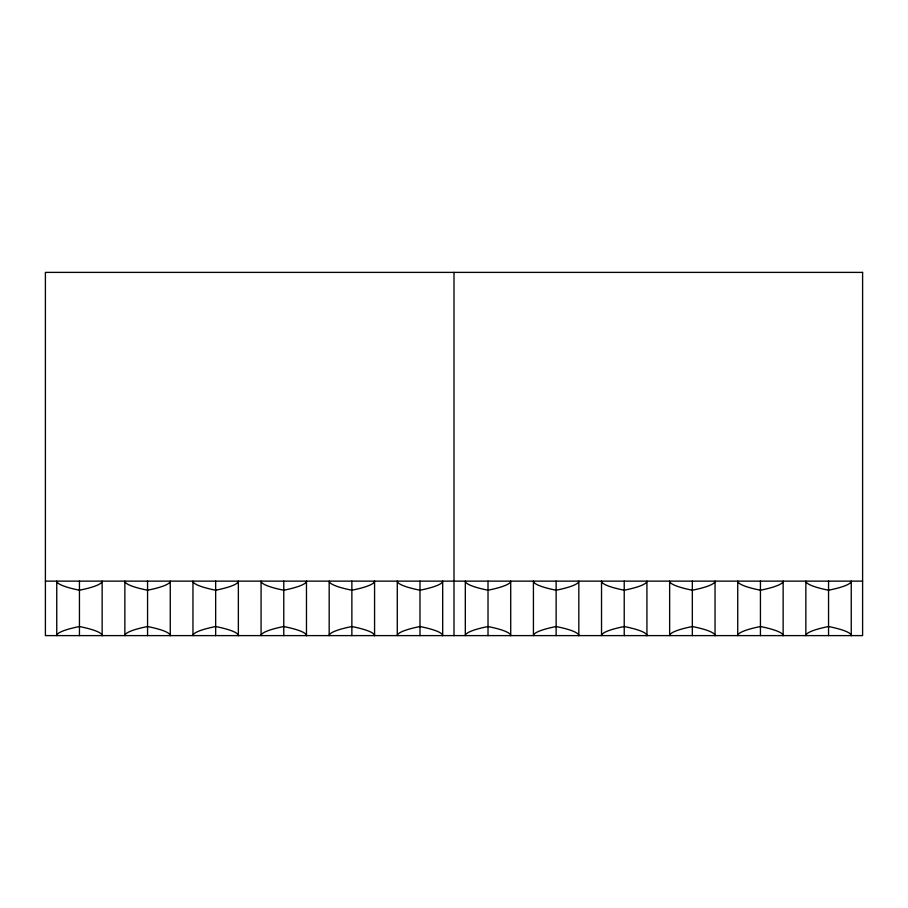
<?xml version="1.0" encoding="UTF-8"?>
<svg xmlns="http://www.w3.org/2000/svg" width="908" height="908" viewBox="0 0 908 908"><rect width="100%" height="100%" fill="white"/><g stroke="black" fill="none" stroke-linecap="round" stroke-linejoin="round"><path stroke-width="1.36" d="M45.4 581.131L862.6 581.131M828.55 581.131L828.55 635.611M760.439 581.131L760.439 635.611M692.339 581.131L692.339 635.611M624.227 581.131L624.227 635.611M556.127 581.131L556.127 635.611M488.016 581.131L488.016 635.611M454 272.389L454 635.611M419.984 581.131L419.984 635.611M351.873 581.131L351.873 635.611M283.773 581.131L283.773 635.611M215.661 581.131L215.661 635.611M147.561 581.131L147.561 635.611M79.45 581.131L79.45 635.611M862.6 272.389L45.4 272.389L45.4 635.611L862.6 635.611L862.6 272.389M851.25 635.611L851.25 581.131A58.441 9.205 -4.6 0 1 828.55 590.211A58.441 9.205 4.6 0 1 805.85 581.131L805.85 635.611A58.441 9.205 -4.6 0 1 828.55 626.531A58.441 9.205 4.6 0 1 851.25 635.611M783.139 635.611L783.139 581.131A58.441 9.205 -4.6 0 1 760.439 590.211A58.441 9.205 4.6 0 1 737.739 581.131L737.739 635.611A58.441 9.205 -4.6 0 1 760.439 626.531A58.441 9.205 4.6 0 1 783.139 635.611M715.039 635.611L715.039 581.131A58.441 9.205 -4.6 0 1 692.339 590.211A58.441 9.205 4.6 0 1 669.639 581.131L669.639 635.611A58.441 9.205 -4.6 0 1 692.339 626.531A58.441 9.205 4.6 0 1 715.039 635.611M646.927 635.611L646.927 581.131A58.441 9.205 -4.6 0 1 624.227 590.211A58.441 9.205 4.6 0 1 601.527 581.131L601.527 635.611A58.441 9.205 -4.6 0 1 624.227 626.531A58.441 9.205 4.6 0 1 646.927 635.611M578.827 635.611L578.827 581.131A58.441 9.205 -4.6 0 1 556.127 590.211A58.441 9.205 4.6 0 1 533.427 581.131L533.427 635.611A58.441 9.205 -4.6 0 1 556.127 626.531A58.441 9.205 4.6 0 1 578.827 635.611M510.716 635.611L510.716 581.131A58.441 9.205 -4.6 0 1 488.016 590.211A58.441 9.205 4.6 0 1 465.316 581.131L465.316 635.611A58.441 9.205 -4.6 0 1 488.016 626.531A58.441 9.205 4.6 0 1 510.716 635.611M442.684 635.611L442.684 581.131A58.441 9.205 -4.6 0 1 419.984 590.211A58.441 9.205 4.6 0 1 397.284 581.131L397.284 635.611A58.441 9.205 -4.6 0 1 419.984 626.531A58.441 9.205 4.6 0 1 442.684 635.611M374.573 635.611L374.573 581.131A58.441 9.205 -4.6 0 1 351.873 590.211A58.441 9.205 4.6 0 1 329.173 581.131L329.173 635.611A58.441 9.205 -4.6 0 1 351.873 626.531A58.441 9.205 4.6 0 1 374.573 635.611M306.473 635.611L306.473 581.131A58.441 9.205 -4.6 0 1 283.773 590.211A58.441 9.205 4.6 0 1 261.073 581.131L261.073 635.611A58.441 9.205 -4.6 0 1 283.773 626.531A58.441 9.205 4.6 0 1 306.473 635.611M238.361 635.611L238.361 581.131A58.441 9.205 -4.6 0 1 215.661 590.211A58.441 9.205 4.6 0 1 192.961 581.131L192.961 635.611A58.441 9.205 -4.6 0 1 215.661 626.531A58.441 9.205 4.6 0 1 238.361 635.611M170.261 635.611L170.261 581.131A58.441 9.205 -4.6 0 1 147.561 590.211A58.441 9.205 4.6 0 1 124.861 581.131L124.861 635.611A58.441 9.205 -4.6 0 1 147.561 626.531A58.441 9.205 4.6 0 1 170.261 635.611M102.15 635.611L102.15 581.131A58.441 9.205 -4.6 0 1 79.45 590.211A58.441 9.205 4.6 0 1 56.75 581.131L56.75 635.611A58.441 9.205 -4.6 0 1 79.45 626.531A58.441 9.205 4.6 0 1 102.15 635.611"/></g></svg>
